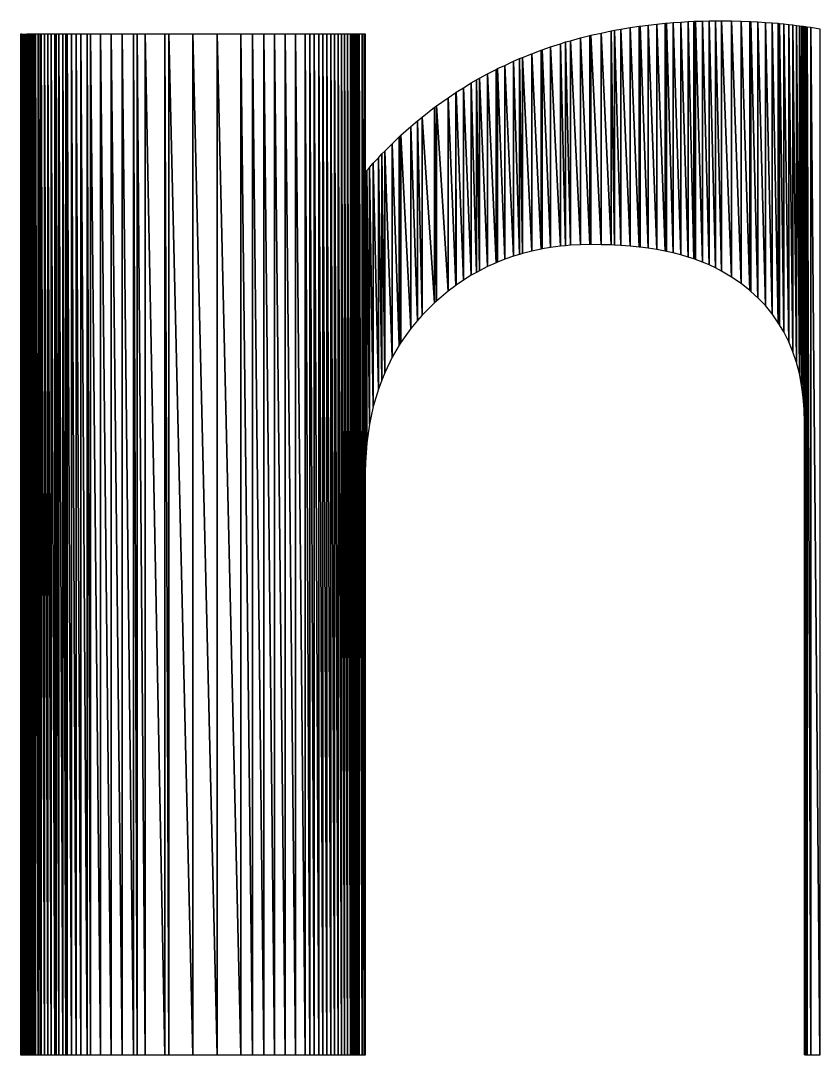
# Model space of a CAD drawing. Extents: x 0 to 4200, y 0 to 2970.
# Drawn here: x 3821.19 to 3839.18, y 308.86 to 332.27 of the extents above; entities that cross this region are included whole.
import ezdxf

# ---------------------------------------------------------------- set-up
doc = ezdxf.new("R2010")
doc.units = 0
doc.layers.get('0').update_dxf_attribs({"linetype": 'CONTINUOUS'})

msp = doc.modelspace()

# ---------------------------------------------------------------- linework, layer by layer
at = {"color": 7, "linetype": 'CONTINUOUS'}
for points in [[(3835.812127, 327.045726), (3835.777585, 332.211391), (3835.812127, 332.215261), (3835.812127, 327.045726)], [(3835.959526, 327.013558), (3835.812127, 332.215261), (3835.959526, 332.224895), (3835.959526, 327.013558)], [(3835.812127, 327.045726), (3835.812127, 332.215261), (3835.959526, 327.013558), (3835.812127, 327.045726)], [(3836.135205, 326.96915), (3835.959526, 332.224895), (3836.135205, 332.236377), (3836.135205, 326.96915)], [(3835.959526, 327.013558), (3835.959526, 332.224895), (3836.135205, 326.96915), (3835.959526, 327.013558)], [(3836.304607, 326.920035), (3836.135205, 332.236377), (3836.304607, 332.247449), (3836.304607, 326.920035)], [(3836.135205, 326.96915), (3836.135205, 332.236377), (3836.304607, 326.920035), (3836.135205, 326.96915)], [(3836.426106, 326.87994), (3836.304607, 332.247449), (3836.426106, 332.25539), (3836.426106, 326.87994)], [(3836.304607, 326.920035), (3836.304607, 332.247449), (3836.426106, 326.87994), (3836.304607, 326.920035)], [(3836.467721, 326.866207), (3836.426106, 332.25539), (3836.467721, 332.256272), (3836.467721, 326.866207)], [(3836.426106, 326.87994), (3836.426106, 332.25539), (3836.467721, 326.866207), (3836.426106, 326.87994)], [(3836.624533, 326.807659), (3836.467721, 332.256272), (3836.624533, 332.259596), (3836.624533, 326.807659)], [(3836.467721, 326.866207), (3836.467721, 332.256272), (3836.624533, 326.807659), (3836.467721, 326.866207)], [(3836.775028, 326.744385), (3836.624533, 332.259596), (3836.775028, 332.262786), (3836.775028, 326.744385)], [(3836.624533, 326.807659), (3836.624533, 332.259596), (3836.775028, 326.744385), (3836.624533, 326.807659)], [(3836.919195, 326.676379), (3836.775028, 332.262786), (3836.919195, 332.265842), (3836.919195, 326.676379)], [(3836.775028, 326.744385), (3836.775028, 332.262786), (3836.919195, 326.676379), (3836.775028, 326.744385)], [(3837.05702, 326.603634), (3836.919195, 332.265842), (3837.05702, 332.268764), (3837.05702, 326.603634)], [(3836.919195, 326.676379), (3836.919195, 332.265842), (3837.05702, 326.603634), (3836.919195, 326.676379)], [(3837.05702, 326.603634), (3837.05702, 332.268764), (3837.284516, 326.468287), (3837.05702, 326.603634)], [(3837.284516, 326.468287), (3837.05702, 332.268764), (3837.284516, 332.26357), (3837.284516, 326.468287)], [(3837.284516, 326.468287), (3837.284516, 332.26357), (3837.497329, 326.322361), (3837.284516, 326.468287)], [(3837.497329, 326.322361), (3837.284516, 332.26357), (3837.497329, 332.258711), (3837.497329, 326.322361)], [(3837.497329, 326.322361), (3837.497329, 332.258711), (3837.69546, 326.165866), (3837.497329, 326.322361)], [(3837.69546, 326.165866), (3837.497329, 332.258711), (3837.69546, 332.254188), (3837.69546, 326.165866)], [(3837.69546, 326.165866), (3837.69546, 332.254188), (3837.720928, 326.142674), (3837.69546, 326.165866)], [(3837.720928, 326.142674), (3837.69546, 332.254188), (3837.720928, 332.253607), (3837.720928, 326.142674)], [(3837.720928, 326.142674), (3837.720928, 332.253607), (3837.878909, 325.998811), (3837.720928, 326.142674)], [(3837.878909, 325.998811), (3837.720928, 332.253607), (3837.878909, 332.242505), (3837.878909, 325.998811)], [(3837.878909, 325.998811), (3837.878909, 332.242505), (3838.047678, 325.821205), (3837.878909, 325.998811)], [(3838.047678, 325.821205), (3837.878909, 332.242505), (3838.047678, 332.230646), (3838.047678, 325.821205)], [(3838.047678, 325.821205), (3838.047678, 332.230646), (3838.201768, 325.633057), (3838.047678, 325.821205)], [(3838.201768, 325.633057), (3838.047678, 332.230646), (3838.201768, 332.219818), (3838.201768, 325.633057)], [(3838.201768, 325.633057), (3838.201768, 332.219818), (3838.341178, 325.434378), (3838.201768, 325.633057)], [(3838.341178, 325.434378), (3838.201768, 332.219818), (3838.341178, 332.210021), (3838.341178, 325.434378)], [(3834.329761, 327.200108), (3834.098197, 331.939915), (3834.329761, 331.989437), (3834.329761, 327.200108)], [(3834.555168, 327.193133), (3834.329761, 331.989437), (3834.555168, 332.037642), (3834.555168, 327.193133)], [(3834.329761, 327.200108), (3834.329761, 331.989437), (3834.555168, 327.193133), (3834.329761, 327.200108)], [(3834.634946, 327.1889), (3834.555168, 332.037642), (3834.634946, 332.054703), (3834.634946, 327.1889)], [(3834.555168, 327.193133), (3834.555168, 332.037642), (3834.634946, 327.1889), (3834.555168, 327.193133)], [(3834.774406, 327.181501), (3834.634946, 332.054703), (3834.774406, 332.07722), (3834.774406, 327.181501)], [(3834.634946, 327.1889), (3834.634946, 332.054703), (3834.774406, 327.181501), (3834.634946, 327.1889)], [(3834.98746, 327.165206), (3834.774406, 332.07722), (3834.98746, 332.111619), (3834.98746, 327.165206)], [(3834.774406, 327.181501), (3834.774406, 332.07722), (3834.98746, 327.165206), (3834.774406, 327.181501)], [(3835.194319, 327.144241), (3834.98746, 332.111619), (3835.194319, 332.145017), (3835.194319, 327.144241)], [(3834.98746, 327.165206), (3834.98746, 332.111619), (3835.194319, 327.144241), (3834.98746, 327.165206)], [(3835.215077, 327.141588), (3835.194319, 332.145017), (3835.215077, 332.148369), (3835.215077, 327.141588)], [(3835.194319, 327.144241), (3835.194319, 332.145017), (3835.215077, 327.141588), (3835.194319, 327.144241)], [(3835.394968, 327.1186), (3835.215077, 332.148369), (3835.394968, 332.168523), (3835.394968, 327.1186)], [(3835.215077, 327.141588), (3835.215077, 332.148369), (3835.394968, 327.1186), (3835.215077, 327.141588)], [(3835.589394, 327.088276), (3835.394968, 332.168523), (3835.589394, 332.190306), (3835.589394, 327.088276)], [(3835.394968, 327.1186), (3835.394968, 332.168523), (3835.589394, 327.088276), (3835.394968, 327.1186)], [(3835.777585, 327.053265), (3835.589394, 332.190306), (3835.777585, 332.211391), (3835.777585, 327.053265)], [(3835.589394, 327.088276), (3835.589394, 332.190306), (3835.777585, 327.053265), (3835.589394, 327.088276)], [(3835.777585, 327.053265), (3835.777585, 332.211391), (3835.812127, 327.045726), (3835.777585, 327.053265)], [(3838.341178, 325.434378), (3838.341178, 332.210021), (3838.367957, 325.389465), (3838.341178, 325.434378)], [(3838.367957, 325.389465), (3838.341178, 332.210021), (3838.367957, 332.20814), (3838.367957, 325.389465)], [(3838.367957, 325.389465), (3838.367957, 332.20814), (3838.465911, 325.225176), (3838.367957, 325.389465)], [(3838.465911, 325.225176), (3838.367957, 332.20814), (3838.465911, 332.196362), (3838.465911, 325.225176)], [(3838.465911, 325.225176), (3838.465911, 332.196362), (3838.575966, 325.005461), (3838.465911, 325.225176)], [(3838.575966, 325.005461), (3838.465911, 332.196362), (3838.575966, 332.183128), (3838.575966, 325.005461)], [(3838.575966, 325.005461), (3838.575966, 332.183128), (3838.671345, 324.775242), (3838.575966, 325.005461)], [(3838.671345, 324.775242), (3838.575966, 332.183128), (3838.671345, 332.17166), (3838.671345, 324.775242)], [(3838.671345, 324.775242), (3838.671345, 332.17166), (3838.752047, 324.534528), (3838.671345, 324.775242)], [(3838.752047, 324.534528), (3838.671345, 332.17166), (3838.752047, 332.161956), (3838.752047, 324.534528)], [(3838.752047, 324.534528), (3838.752047, 332.161956), (3838.818075, 324.28333), (3838.752047, 324.534528)], [(3838.818075, 324.28333), (3838.752047, 332.161956), (3838.818075, 332.154017), (3838.818075, 324.28333)], [(3838.818075, 324.28333), (3838.818075, 332.154017), (3838.869429, 324.021655), (3838.818075, 324.28333)], [(3838.869429, 324.021655), (3838.818075, 332.154017), (3838.869429, 332.147842), (3838.869429, 324.021655)], [(3838.869429, 324.021655), (3838.869429, 332.147842), (3838.906109, 323.749514), (3838.869429, 324.021655)], [(3838.906109, 323.749514), (3838.869429, 332.147842), (3838.906109, 332.143432), (3838.906109, 323.749514)], [(3838.906109, 323.749514), (3838.906109, 332.143432), (3838.928117, 323.466917), (3838.906109, 323.749514)], [(3838.928117, 323.466917), (3838.906109, 332.143432), (3838.928117, 332.140785), (3838.928117, 323.466917)], [(3838.928117, 323.466917), (3838.928117, 332.140785), (3838.935452, 323.173871), (3838.928117, 323.466917)], [(3838.935452, 323.173871), (3838.928117, 332.140785), (3838.935452, 323.173871)], [(3838.935452, 308.867463), (3838.935452, 332.139903), (3838.958596, 308.857086), (3838.935452, 308.867463)], [(3838.958596, 308.857086), (3838.935452, 332.139903), (3838.958596, 332.13712), (3838.958596, 308.857086)], [(3838.958596, 308.857086), (3838.958596, 332.13712), (3838.998109, 308.857086), (3838.958596, 308.857086)], [(3838.998109, 308.857086), (3838.958596, 332.13712), (3838.998109, 332.132369), (3838.998109, 308.857086)], [(3838.998109, 308.857086), (3838.998109, 332.132369), (3839.075484, 308.857086), (3838.998109, 308.857086)], [(3839.075484, 308.857086), (3838.998109, 332.132369), (3839.075484, 332.118987), (3839.075484, 308.857086)], [(3839.075484, 308.857086), (3839.075484, 332.118987), (3839.282114, 308.857086), (3839.075484, 308.857086)], [(3839.282114, 308.857086), (3839.075484, 332.118987), (3839.282114, 332.08325), (3839.282114, 308.857086)], [(3821.193699, 308.868546), (3821.193699, 331.969115), (3821.193699, 308.863416)], [(3821.193699, 308.863416), (3821.193699, 331.969115), (3821.193699, 308.863416)], [(3821.193699, 308.863416), (3821.193699, 331.969115), (3821.193699, 308.857086)], [(3821.193699, 308.857086), (3821.193699, 331.969115), (3821.193699, 308.857086)], [(3821.193699, 308.85709), (3821.193699, 331.969115), (3821.195115, 308.85709)], [(3821.195115, 308.85709), (3821.193699, 331.969115), (3821.195115, 308.85709)], [(3821.193699, 308.877084), (3821.193699, 331.969114), (3821.193699, 308.876727)], [(3821.193699, 308.876727), (3821.193699, 331.969114), (3821.193699, 308.876727)], [(3821.193699, 308.876727), (3821.193699, 331.969114), (3821.193699, 308.875201)], [(3821.193699, 308.875201), (3821.193699, 331.969114), (3821.193699, 308.875201)], [(3821.193699, 308.875201), (3821.193699, 331.969114), (3821.193699, 308.872474)], [(3821.193699, 308.872474), (3821.193699, 331.969114), (3821.193699, 308.872474)], [(3821.193699, 308.872474), (3821.193699, 331.969114), (3821.193699, 308.868546)], [(3821.193699, 308.868546), (3821.193699, 331.969114), (3821.193699, 308.868546)], [(3821.195115, 308.85709), (3821.195115, 331.971496), (3821.216078, 308.857086), (3821.195115, 308.85709)], [(3821.216078, 308.857086), (3821.195115, 331.971496), (3821.216078, 331.971496), (3821.216078, 308.857086)], [(3821.216078, 308.857086), (3821.216078, 331.971496), (3821.220416, 308.857086)], [(3821.220416, 308.857086), (3821.216078, 331.971496), (3821.220416, 308.857086)], [(3821.220416, 308.857086), (3821.220416, 331.971496), (3821.221911, 308.857086)], [(3821.221911, 308.857086), (3821.220416, 331.971496), (3821.221911, 308.857086)], [(3821.221911, 308.857086), (3821.221911, 331.971496), (3821.225128, 308.857086)], [(3821.225128, 308.857086), (3821.221911, 331.971496), (3821.225128, 308.857086)], [(3821.225128, 308.857086), (3821.225128, 331.971496), (3821.230212, 308.857086)], [(3821.230212, 308.857086), (3821.225128, 331.971496), (3821.230212, 308.857086)], [(3821.230212, 308.857086), (3821.230212, 331.971496), (3821.235664, 308.857086)], [(3821.235664, 308.857086), (3821.230212, 331.971496), (3821.235664, 308.857086)], [(3821.235664, 308.857086), (3821.235664, 331.971496), (3821.241484, 308.857086)], [(3821.241484, 308.857086), (3821.235664, 331.971496), (3821.241484, 308.857086)], [(3821.241484, 308.857086), (3821.241484, 331.971496), (3821.247669, 308.857086)], [(3821.247669, 308.857086), (3821.241484, 331.971496), (3821.247669, 308.857086)], [(3821.247669, 308.857086), (3821.247669, 331.971496), (3821.254216, 308.857086)], [(3821.254216, 308.857086), (3821.247669, 331.971496), (3821.254216, 308.857086)], [(3821.254216, 308.857086), (3821.254216, 331.971496), (3821.261123, 308.857086)], [(3821.261123, 308.857086), (3821.254216, 331.971496), (3821.261123, 308.857086)], [(3821.261123, 308.857086), (3821.261123, 331.971496), (3821.268387, 308.857086)], [(3821.268387, 308.857086), (3821.261123, 331.971496), (3821.268387, 308.857086)], [(3821.268387, 308.857086), (3821.268387, 331.971496), (3821.276007, 308.857086)], [(3821.276007, 308.857086), (3821.268387, 331.971496), (3821.276007, 308.857086)], [(3821.276007, 308.857086), (3821.276007, 331.971496), (3821.281228, 308.857086)], [(3821.281228, 308.857086), (3821.276007, 331.971496), (3821.281228, 308.857086)], [(3821.281228, 308.857086), (3821.281228, 331.971496), (3821.283979, 308.857086)], [(3821.283979, 308.857086), (3821.281228, 331.971496), (3821.283979, 308.857086)], [(3821.283979, 308.857086), (3821.283979, 331.971496), (3821.292302, 308.857086)], [(3821.292302, 308.857086), (3821.283979, 331.971496), (3821.292302, 308.857086)], [(3821.292302, 308.857086), (3821.292302, 331.971496), (3821.300973, 308.857086)], [(3821.300973, 308.857086), (3821.292302, 331.971496), (3821.300973, 308.857086)], [(3821.300973, 308.857086), (3821.300973, 331.971496), (3821.30999, 308.857086)], [(3821.30999, 308.857086), (3821.300973, 331.971496), (3821.30999, 308.857086)], [(3821.30999, 308.857086), (3821.30999, 331.971496), (3821.319351, 308.857086)], [(3821.319351, 308.857086), (3821.30999, 331.971496), (3821.319351, 308.857086)], [(3821.319351, 308.857086), (3821.319351, 331.971496), (3821.329052, 308.857086)], [(3821.329052, 308.857086), (3821.319351, 331.971496), (3821.329052, 308.857086)], [(3821.329052, 308.857086), (3821.329052, 331.971496), (3821.349469, 308.857086), (3821.329052, 308.857086)], [(3821.349469, 308.857086), (3821.329052, 331.971496), (3821.349469, 331.971496), (3821.349469, 308.857086)], [(3821.349469, 308.857086), (3821.349469, 331.971496), (3821.371151, 308.857086), (3821.349469, 308.857086)], [(3821.371151, 308.857086), (3821.349469, 331.971496), (3821.371151, 331.971496), (3821.371151, 308.857086)], [(3821.371151, 308.857086), (3821.371151, 331.971496), (3821.371222, 308.857086)], [(3821.371222, 308.857086), (3821.371151, 331.971496), (3821.371222, 308.857086)], [(3821.371222, 308.857086), (3821.371222, 331.971496), (3821.394293, 308.857086), (3821.371222, 308.857086)], [(3821.394293, 308.857086), (3821.371222, 331.971496), (3821.394293, 331.971496), (3821.394293, 308.857086)], [(3821.394293, 308.857086), (3821.394293, 331.971496), (3821.418662, 308.857086), (3821.394293, 308.857086)], [(3821.418662, 308.857086), (3821.394293, 331.971496), (3821.418662, 331.971496), (3821.418662, 308.857086)], [(3821.418662, 308.857086), (3821.418662, 331.971496), (3821.444311, 308.857086), (3821.418662, 308.857086)], [(3821.444311, 308.857086), (3821.418662, 331.971496), (3821.444311, 331.971496), (3821.444311, 308.857086)], [(3821.444311, 308.857086), (3821.444311, 331.971496), (3821.471221, 308.857086), (3821.444311, 308.857086)], [(3821.471221, 308.857086), (3821.444311, 331.971496), (3821.471221, 331.971496), (3821.471221, 308.857086)], [(3821.471221, 308.857086), (3821.471221, 331.971496), (3821.489767, 308.857086), (3821.471221, 308.857086)], [(3821.489767, 308.857086), (3821.471221, 331.971496), (3821.489767, 331.971496), (3821.489767, 308.857086)], [(3821.489767, 308.857086), (3821.489767, 331.971496), (3821.499373, 308.857086)], [(3821.499373, 308.857086), (3821.489767, 331.971496), (3821.499373, 308.857086)], [(3821.499373, 308.857086), (3821.499373, 331.971496), (3821.528748, 308.857086), (3821.499373, 308.857086)], [(3821.528748, 308.857086), (3821.499373, 331.971496), (3821.528748, 331.971496), (3821.528748, 308.857086)], [(3821.528748, 308.857086), (3821.528748, 331.971496), (3821.591093, 308.857086), (3821.528748, 308.857086)], [(3821.591093, 308.857086), (3821.528748, 331.971496), (3821.591093, 331.971496), (3821.591093, 308.857086)], [(3821.591093, 308.857086), (3821.591093, 331.971496), (3821.635165, 308.857086), (3821.591093, 308.857086)], [(3821.635165, 308.857086), (3821.591093, 331.971496), (3821.635165, 331.971496), (3821.635165, 308.857086)], [(3821.635165, 308.857086), (3821.635165, 331.971496), (3821.658105, 308.857086), (3821.635165, 308.857086)], [(3821.658105, 308.857086), (3821.635165, 331.971496), (3821.658105, 331.971496), (3821.658105, 308.857086)], [(3821.658105, 308.857086), (3821.658105, 331.971496), (3821.729634, 308.857086), (3821.658105, 308.857086)], [(3821.729634, 308.857086), (3821.658105, 331.971496), (3821.729634, 331.971496), (3821.729634, 308.857086)], [(3821.729634, 308.857086), (3821.729634, 331.971496), (3821.80543, 308.857086), (3821.729634, 308.857086)], [(3821.80543, 308.857086), (3821.729634, 331.971496), (3821.80543, 331.971496), (3821.80543, 308.857086)], [(3821.80543, 308.857086), (3821.80543, 331.971496), (3821.80553, 308.857086)], [(3821.80553, 308.857086), (3821.80543, 331.971496), (3821.80553, 308.857086)], [(3821.80553, 308.857086), (3821.80553, 331.971496), (3821.885641, 308.857086), (3821.80553, 308.857086)], [(3821.885641, 308.857086), (3821.80553, 331.971496), (3821.885641, 331.971496), (3821.885641, 308.857086)], [(3821.885641, 308.857086), (3821.885641, 331.971496), (3821.969817, 308.857086), (3821.885641, 308.857086)], [(3821.969817, 308.857086), (3821.885641, 331.971496), (3821.969817, 331.971496), (3821.969817, 308.857086)], [(3821.969817, 308.857086), (3821.969817, 331.971496), (3821.99865, 308.857086), (3821.969817, 308.857086)], [(3821.99865, 308.857086), (3821.969817, 331.971496), (3821.99865, 331.971496), (3821.99865, 308.857086)], [(3821.99865, 308.857086), (3821.99865, 331.971496), (3822.057907, 308.857086), (3821.99865, 308.857086)], [(3822.057907, 308.857086), (3821.99865, 331.971496), (3822.057907, 331.971496), (3822.057907, 308.857086)], [(3822.057907, 308.857086), (3822.057907, 331.971496), (3822.149762, 308.857086), (3822.057907, 308.857086)], [(3822.149762, 308.857086), (3822.057907, 331.971496), (3822.149762, 331.971496), (3822.149762, 308.857086)], [(3822.149762, 308.857086), (3822.149762, 331.971496), (3822.212912, 308.857086), (3822.149762, 308.857086)], [(3822.212912, 308.857086), (3822.149762, 331.971496), (3822.212912, 331.971496), (3822.212912, 308.857086)], [(3822.212912, 308.857086), (3822.212912, 331.971496), (3822.245229, 308.857086), (3822.212912, 308.857086)], [(3822.245229, 308.857086), (3822.212912, 331.971496), (3822.245229, 331.971496), (3822.245229, 308.857086)], [(3822.245229, 308.857086), (3822.245229, 331.971496), (3822.34416, 308.857086), (3822.245229, 308.857086)], [(3822.34416, 308.857086), (3822.245229, 331.971496), (3822.34416, 331.971496), (3822.34416, 308.857086)], [(3822.34416, 308.857086), (3822.34416, 331.971496), (3822.446303, 308.857086), (3822.34416, 308.857086)], [(3822.446303, 308.857086), (3822.34416, 331.971496), (3822.446303, 331.971496), (3822.446303, 308.857086)], [(3822.446303, 308.857086), (3822.446303, 331.971496), (3822.446403, 308.857086)], [(3822.446403, 308.857086), (3822.446303, 331.971496), (3822.446403, 308.857086)], [(3822.446403, 308.857086), (3822.446403, 331.971496), (3822.551808, 308.857086), (3822.446403, 308.857086)], [(3822.551808, 308.857086), (3822.446403, 331.971496), (3822.551808, 331.971496), (3822.551808, 308.857086)], [(3822.551808, 308.857086), (3822.551808, 331.971496), (3822.696911, 308.857086), (3822.551808, 308.857086)], [(3822.696911, 308.857086), (3822.551808, 331.971496), (3822.696911, 331.971496), (3822.696911, 308.857086)], [(3822.696911, 308.857086), (3822.696911, 331.971496), (3822.7715, 308.857086), (3822.696911, 308.857086)], [(3822.7715, 308.857086), (3822.696911, 331.971496), (3822.7715, 331.971496), (3822.7715, 308.857086)], [(3822.7715, 308.857086), (3822.7715, 331.971496), (3823.002033, 308.857086), (3822.7715, 308.857086)], [(3823.002033, 308.857086), (3822.7715, 331.971496), (3823.002033, 331.971496), (3823.002033, 308.857086)], [(3823.002033, 308.857086), (3823.002033, 331.971496), (3823.242123, 308.857086), (3823.002033, 308.857086)], [(3823.242123, 308.857086), (3823.002033, 331.971496), (3823.242123, 331.971496), (3823.242123, 308.857086)], [(3823.242123, 308.857086), (3823.242123, 331.971496), (3823.242201, 308.857086)], [(3823.242201, 308.857086), (3823.242123, 331.971496), (3823.242201, 308.857086)], [(3823.242201, 308.857086), (3823.242201, 331.971496), (3823.490801, 308.857086), (3823.242201, 308.857086)], [(3823.490801, 308.857086), (3823.242201, 331.971496), (3823.490801, 331.971496), (3823.490801, 308.857086)], [(3823.490801, 308.857086), (3823.490801, 331.971496), (3823.746627, 308.857086), (3823.490801, 308.857086)], [(3823.746627, 308.857086), (3823.490801, 331.971496), (3823.746627, 331.971496), (3823.746627, 308.857086)], [(3823.746627, 308.857086), (3823.746627, 331.971496), (3823.833245, 308.857086), (3823.746627, 308.857086)], [(3823.833245, 308.857086), (3823.746627, 331.971496), (3823.833245, 331.971496), (3823.833245, 308.857086)], [(3823.833245, 308.857086), (3823.833245, 331.971496), (3824.008476, 308.857086), (3823.833245, 308.857086)], [(3824.008476, 308.857086), (3823.833245, 331.971496), (3824.008476, 331.971496), (3824.008476, 308.857086)], [(3824.008476, 308.857086), (3824.008476, 331.971496), (3824.454973, 308.857086), (3824.008476, 308.857086)], [(3824.454973, 308.857086), (3824.008476, 331.971496), (3824.454973, 331.971496), (3824.454973, 308.857086)], [(3824.454973, 308.857086), (3824.454973, 331.971496), (3824.545423, 308.857086), (3824.454973, 308.857086)], [(3824.545423, 308.857086), (3824.454973, 331.971496), (3824.545423, 331.971496), (3824.545423, 308.857086)], [(3824.545423, 308.857086), (3824.545423, 331.971496), (3825.092005, 308.857086), (3824.545423, 308.857086)], [(3825.092005, 308.857086), (3824.545423, 331.971496), (3825.092005, 331.971496), (3825.092005, 308.857086)], [(3825.092005, 308.857086), (3825.092005, 331.971496), (3825.638587, 308.857086), (3825.092005, 308.857086)], [(3825.638587, 308.857086), (3825.092005, 331.971496), (3825.638587, 331.971496), (3825.638587, 308.857086)], [(3825.638587, 308.857086), (3825.638587, 331.971496), (3825.638598, 308.857086)], [(3825.638598, 308.857086), (3825.638587, 331.971496), (3825.638598, 308.857086)], [(3825.638598, 308.857086), (3825.638598, 331.971496), (3826.175534, 308.857086), (3825.638598, 308.857086)], [(3826.175534, 308.857086), (3825.638598, 331.971496), (3826.175534, 331.971496), (3826.175534, 308.857086)], [(3826.175534, 308.857086), (3826.175534, 331.971496), (3826.175555, 308.857086)], [(3826.175555, 308.857086), (3826.175534, 331.971496), (3826.175555, 308.857086)], [(3826.175555, 308.857086), (3826.175555, 331.971496), (3826.437383, 308.857086), (3826.175555, 308.857086)], [(3826.437383, 308.857086), (3826.175555, 331.971496), (3826.437383, 331.971496), (3826.437383, 308.857086)], [(3826.437383, 308.857086), (3826.437383, 331.971496), (3826.693209, 308.857086), (3826.437383, 308.857086)], [(3826.693209, 308.857086), (3826.437383, 331.971496), (3826.693209, 331.971496), (3826.693209, 308.857086)], [(3826.693209, 308.857086), (3826.693209, 331.971496), (3826.693239, 308.857086)], [(3826.693239, 308.857086), (3826.693209, 331.971496), (3826.693239, 308.857086)], [(3826.693239, 308.857086), (3826.693239, 331.971496), (3826.941809, 308.857086), (3826.693239, 308.857086)], [(3826.941809, 308.857086), (3826.693239, 331.971496), (3826.941809, 331.971496), (3826.941809, 308.857086)], [(3826.941809, 308.857086), (3826.941809, 331.971496), (3826.941843, 308.857086)], [(3826.941843, 308.857086), (3826.941809, 331.971496), (3826.941843, 308.857086)], [(3826.941843, 308.857086), (3826.941843, 331.971496), (3827.181977, 308.857086), (3826.941843, 308.857086)], [(3827.181977, 308.857086), (3826.941843, 331.971496), (3827.181977, 331.971496), (3827.181977, 308.857086)], [(3827.181977, 308.857086), (3827.181977, 331.971496), (3827.182015, 308.857086)], [(3827.182015, 308.857086), (3827.181977, 331.971496), (3827.182015, 308.857086)], [(3827.182015, 308.857086), (3827.182015, 331.971496), (3827.412509, 308.857086), (3827.182015, 308.857086)], [(3827.412509, 308.857086), (3827.182015, 331.971496), (3827.412509, 331.971496), (3827.412509, 308.857086)], [(3827.412509, 308.857086), (3827.412509, 331.971496), (3827.41255, 308.857086)], [(3827.41255, 308.857086), (3827.412509, 331.971496), (3827.41255, 308.857086)], [(3827.41255, 308.857086), (3827.41255, 331.971496), (3827.632202, 308.857086), (3827.41255, 308.857086)], [(3827.632202, 308.857086), (3827.41255, 331.971496), (3827.632202, 331.971496), (3827.632202, 308.857086)], [(3827.632202, 308.857086), (3827.632202, 331.971496), (3827.632245, 308.857086)], [(3827.632245, 308.857086), (3827.632202, 331.971496), (3827.632245, 308.857086)], [(3827.632245, 308.857086), (3827.632245, 331.971496), (3827.737607, 308.857086), (3827.632245, 308.857086)], [(3827.737607, 308.857086), (3827.632245, 331.971496), (3827.737607, 331.971496), (3827.737607, 308.857086)], [(3827.737607, 308.857086), (3827.737607, 331.971496), (3827.83985, 308.857086), (3827.737607, 308.857086)], [(3827.83985, 308.857086), (3827.737607, 331.971496), (3827.83985, 331.971496), (3827.83985, 308.857086)], [(3827.83985, 308.857086), (3827.83985, 331.971496), (3827.839894, 308.857086)], [(3827.839894, 308.857086), (3827.83985, 331.971496), (3827.839894, 308.857086)], [(3827.839894, 308.857086), (3827.839894, 331.971496), (3827.93878, 308.857086), (3827.839894, 308.857086)], [(3827.93878, 308.857086), (3827.839894, 331.971496), (3827.93878, 331.971496), (3827.93878, 308.857086)], [(3827.93878, 308.857086), (3827.93878, 331.971496), (3828.034248, 308.857086), (3827.93878, 308.857086)], [(3828.034248, 308.857086), (3827.93878, 331.971496), (3828.034248, 331.971496), (3828.034248, 308.857086)], [(3828.034248, 308.857086), (3828.034248, 331.971496), (3828.034293, 308.857086)], [(3828.034293, 308.857086), (3828.034248, 331.971496), (3828.034293, 308.857086)], [(3828.034293, 308.857086), (3828.034293, 331.971496), (3828.126103, 308.857086), (3828.034293, 308.857086)], [(3828.126103, 308.857086), (3828.034293, 331.971496), (3828.126103, 331.971496), (3828.126103, 308.857086)], [(3828.126103, 308.857086), (3828.126103, 331.971496), (3828.214193, 308.857086), (3828.126103, 308.857086)], [(3828.214193, 308.857086), (3828.126103, 331.971496), (3828.214193, 331.971496), (3828.214193, 308.857086)], [(3828.214193, 308.857086), (3828.214193, 331.971496), (3828.214238, 308.857086)], [(3828.214238, 308.857086), (3828.214193, 331.971496), (3828.214238, 308.857086)], [(3828.214238, 308.857086), (3828.214238, 331.971496), (3828.298369, 308.857086), (3828.214238, 308.857086)], [(3828.298369, 308.857086), (3828.214238, 331.971496), (3828.298369, 331.971496), (3828.298369, 308.857086)], [(3828.298369, 308.857086), (3828.298369, 331.971496), (3828.37848, 308.857086), (3828.298369, 308.857086)], [(3828.37848, 308.857086), (3828.298369, 331.971496), (3828.37848, 331.971496), (3828.37848, 308.857086)], [(3828.37848, 308.857086), (3828.37848, 331.971496), (3828.378524, 308.857086)], [(3828.378524, 308.857086), (3828.37848, 331.971496), (3828.378524, 308.857086)], [(3828.378524, 308.857086), (3828.378524, 331.971496), (3828.454375, 308.857086), (3828.378524, 308.857086)], [(3828.454375, 308.857086), (3828.378524, 331.971496), (3828.454375, 331.971496), (3828.454375, 308.857086)], [(3828.454375, 308.857086), (3828.454375, 331.971496), (3828.525904, 308.857086), (3828.454375, 308.857086)], [(3828.525904, 308.857086), (3828.454375, 331.971496), (3828.525904, 331.971496), (3828.525904, 308.857086)], [(3828.525904, 308.857086), (3828.525904, 331.971496), (3828.525946, 308.857086)], [(3828.525946, 308.857086), (3828.525904, 331.971496), (3828.525946, 308.857086)], [(3828.525946, 308.857086), (3828.525946, 331.971496), (3828.592917, 308.857086), (3828.525946, 308.857086)], [(3828.592917, 308.857086), (3828.525946, 331.971496), (3828.592917, 331.971496), (3828.592917, 308.857086)], [(3828.592917, 308.857086), (3828.592917, 331.971496), (3828.655262, 308.857086), (3828.592917, 308.857086)], [(3828.655262, 308.857086), (3828.592917, 331.971496), (3828.655262, 331.971496), (3828.655262, 308.857086)], [(3828.655262, 308.857086), (3828.655262, 331.971496), (3828.6553, 308.857086)], [(3828.6553, 308.857086), (3828.655262, 331.971496), (3828.6553, 308.857086)], [(3828.6553, 308.857086), (3828.6553, 331.971496), (3828.684637, 308.857086), (3828.6553, 308.857086)], [(3828.684637, 308.857086), (3828.6553, 331.971496), (3828.684637, 331.971496), (3828.684637, 308.857086)], [(3828.684637, 308.857086), (3828.684637, 331.971496), (3828.712789, 308.857086), (3828.684637, 308.857086)], [(3828.712789, 308.857086), (3828.684637, 331.971496), (3828.712789, 331.971496), (3828.712789, 308.857086)], [(3828.712789, 308.857086), (3828.712789, 331.971496), (3828.739699, 308.857086), (3828.712789, 308.857086)], [(3828.739699, 308.857086), (3828.712789, 331.971496), (3828.739699, 331.971496), (3828.739699, 308.857086)], [(3828.739699, 308.857086), (3828.739699, 331.971496), (3828.765348, 308.857086), (3828.739699, 308.857086)], [(3828.765348, 308.857086), (3828.739699, 331.971496), (3828.765348, 331.971496), (3828.765348, 308.857086)], [(3828.765348, 308.857086), (3828.765348, 331.971496), (3828.765382, 308.857086)], [(3828.765382, 308.857086), (3828.765348, 331.971496), (3828.765382, 308.857086)], [(3828.765382, 308.857086), (3828.765382, 331.971496), (3828.789717, 308.857086), (3828.765382, 308.857086)], [(3828.789717, 308.857086), (3828.765382, 331.971496), (3828.789717, 331.971496), (3828.789717, 308.857086)], [(3828.789717, 308.857086), (3828.789717, 331.971496), (3828.812787, 308.857086), (3828.789717, 308.857086)], [(3828.812787, 308.857086), (3828.789717, 331.971496), (3828.812787, 331.971496), (3828.812787, 308.857086)], [(3828.812787, 308.857086), (3828.812787, 331.971496), (3828.83454, 308.857086), (3828.812787, 308.857086)], [(3828.83454, 308.857086), (3828.812787, 331.971496), (3828.83454, 331.971496), (3828.83454, 308.857086)], [(3828.83454, 308.857086), (3828.83454, 331.971496), (3828.854986, 308.857086), (3828.83454, 308.857086)], [(3828.854986, 308.857086), (3828.83454, 331.971496), (3828.854986, 331.971496), (3828.854986, 308.857086)], [(3828.854986, 308.857086), (3828.854986, 331.971496), (3828.922909, 308.857086), (3828.854986, 308.857086)], [(3828.922909, 308.857086), (3828.854986, 331.971496), (3828.922909, 331.971496), (3828.922909, 308.857086)], [(3828.922909, 308.857086), (3828.922909, 331.971496), (3828.967945, 308.857086), (3828.922909, 308.857086)], [(3828.967945, 308.857086), (3828.922909, 331.971496), (3828.967945, 331.971496), (3828.967945, 308.857086)], [(3828.967945, 308.857086), (3828.967945, 331.971496), (3828.988891, 308.857086), (3828.967945, 308.857086)], [(3828.988891, 308.857086), (3828.967945, 331.971496), (3828.988891, 331.971496), (3828.988891, 308.857086)], [(3828.988891, 308.857086), (3828.988891, 331.971496), (3828.990308, 308.857086)], [(3828.990308, 308.857086), (3828.988891, 331.971496), (3828.990308, 308.857086)], [(3828.990308, 308.857086), (3828.990308, 331.969229), (3828.990309, 308.857086)], [(3828.990309, 308.857086), (3828.990308, 331.969229), (3828.990309, 308.857086)], [(3828.990309, 308.857086), (3828.990309, 331.969229), (3828.990309, 308.857086)], [(3828.990309, 308.857086), (3828.990309, 331.969229), (3828.990309, 308.857086)], [(3828.990309, 308.857086), (3828.990309, 331.969228), (3828.99031, 308.857086)], [(3828.99031, 308.857086), (3828.990309, 331.969228), (3828.99031, 308.857086)], [(3828.99031, 308.857086), (3828.99031, 331.969227), (3828.99031, 308.857086)], [(3828.99031, 308.857086), (3828.99031, 331.969227), (3828.99031, 308.857086)], [(3828.99031, 308.857086), (3828.99031, 331.969227), (3828.99031, 308.857086)], [(3828.99031, 308.857086), (3828.99031, 331.969227), (3828.99031, 308.857086)], [(3828.99031, 308.857086), (3828.99031, 331.969227), (3828.99031, 308.857086)], [(3828.99031, 308.857086), (3828.99031, 331.969227), (3828.99031, 308.857086)], [(3828.99031, 308.857086), (3828.99031, 331.969226), (3828.990311, 308.857086)], [(3828.990311, 308.857086), (3828.99031, 331.969226), (3828.990311, 308.857086)], [(3828.990311, 308.857086), (3828.990311, 331.969226), (3828.990311, 308.857086)], [(3828.990311, 308.857086), (3828.990311, 331.969226), (3828.990311, 308.857086)], [(3828.990311, 308.857086), (3828.990311, 331.969226), (3828.990311, 308.857086)], [(3828.990311, 308.857086), (3828.990311, 331.969226), (3828.990311, 308.857086)], [(3833.409437, 327.165376), (3833.188539, 331.67627), (3833.409437, 331.748888), (3833.409437, 327.165376)], [(3833.525415, 327.175974), (3833.409437, 331.748888), (3833.525415, 331.787015), (3833.525415, 327.175974)], [(3833.409437, 327.165376), (3833.409437, 331.748888), (3833.525415, 327.175974), (3833.409437, 327.165376)], [(3833.634668, 327.185958), (3833.525415, 331.787015), (3833.634668, 331.816461), (3833.634668, 327.185958)], [(3833.525415, 327.175974), (3833.525415, 331.787015), (3833.634668, 327.185958), (3833.525415, 327.175974)], [(3833.86425, 327.198312), (3833.634668, 331.816461), (3833.86425, 331.878336), (3833.86425, 327.198312)], [(3833.634668, 327.185958), (3833.634668, 331.816461), (3833.86425, 327.198312), (3833.634668, 327.185958)], [(3834.071728, 327.201965), (3833.86425, 331.878336), (3834.071728, 331.934255), (3834.071728, 327.201965)], [(3833.86425, 327.198312), (3833.86425, 331.878336), (3834.071728, 327.201965), (3833.86425, 327.198312)], [(3834.098197, 327.202431), (3834.071728, 331.934255), (3834.098197, 331.939915), (3834.098197, 327.202431)], [(3834.071728, 327.201965), (3834.071728, 331.934255), (3834.098197, 327.202431), (3834.071728, 327.201965)], [(3834.098197, 327.202431), (3834.098197, 331.939915), (3834.329761, 327.200108), (3834.098197, 327.202431)], [(3832.759678, 327.054322), (3832.551683, 331.438853), (3832.759678, 331.520364), (3832.759678, 327.054322)], [(3832.971959, 327.099551), (3832.759678, 331.520364), (3832.971959, 331.603553), (3832.971959, 327.099551)], [(3832.759678, 327.054322), (3832.759678, 331.520364), (3832.971959, 327.099551), (3832.759678, 327.054322)], [(3832.995998, 327.10366), (3832.971959, 331.603553), (3832.995998, 331.612974), (3832.995998, 327.10366)], [(3832.971959, 327.099551), (3832.971959, 331.603553), (3832.995998, 327.10366), (3832.971959, 327.099551)], [(3833.188539, 327.136571), (3832.995998, 331.612974), (3833.188539, 331.67627), (3833.188539, 327.136571)], [(3832.995998, 327.10366), (3832.995998, 331.612974), (3833.188539, 327.136571), (3832.995998, 327.10366)], [(3833.188539, 327.136571), (3833.188539, 331.67627), (3833.409437, 327.165376), (3833.188539, 327.136571)], [(3832.347955, 326.939259), (3832.148478, 331.258246), (3832.347955, 331.349874), (3832.347955, 326.939259)], [(3832.48347, 326.980254), (3832.347955, 331.349874), (3832.48347, 331.412122), (3832.48347, 326.980254)], [(3832.347955, 326.939259), (3832.347955, 331.349874), (3832.48347, 326.980254), (3832.347955, 326.939259)], [(3832.551683, 327.000889), (3832.48347, 331.412122), (3832.551683, 331.438853), (3832.551683, 327.000889)], [(3832.48347, 326.980254), (3832.48347, 331.412122), (3832.551683, 327.000889), (3832.48347, 326.980254)], [(3832.551683, 327.000889), (3832.551683, 331.438853), (3832.759678, 327.054322), (3832.551683, 327.000889)], [(3831.762214, 326.705249), (3831.575394, 330.965215), (3831.762214, 331.064523), (3831.762214, 326.705249)], [(3831.953237, 326.791432), (3831.762214, 331.064523), (3831.953237, 331.166065), (3831.953237, 326.791432)], [(3831.762214, 326.705249), (3831.762214, 331.064523), (3831.953237, 326.791432), (3831.762214, 326.705249)], [(3831.987823, 326.805251), (3831.953237, 331.166065), (3831.987823, 331.18445), (3831.987823, 326.805251)], [(3831.953237, 326.791432), (3831.953237, 331.166065), (3831.987823, 326.805251), (3831.953237, 326.791432)], [(3832.148478, 326.869438), (3831.987823, 331.18445), (3832.148478, 331.258246), (3832.148478, 326.869438)], [(3831.987823, 326.805251), (3831.987823, 331.18445), (3832.148478, 326.869438), (3831.987823, 326.805251)], [(3832.148478, 326.869438), (3832.148478, 331.258246), (3832.347955, 326.939259), (3832.148478, 326.869438)], [(3831.39276, 326.508371), (3831.214295, 330.750419), (3831.39276, 330.859119), (3831.39276, 326.508371)], [(3831.509049, 326.57365), (3831.39276, 330.859119), (3831.509049, 330.929949), (3831.509049, 326.57365)], [(3831.39276, 326.508371), (3831.39276, 330.859119), (3831.509049, 326.57365), (3831.39276, 326.508371)], [(3831.575394, 326.610893), (3831.509049, 330.929949), (3831.575394, 330.965215), (3831.575394, 326.610893)], [(3831.509049, 326.57365), (3831.509049, 330.929949), (3831.575394, 326.610893), (3831.509049, 326.57365)], [(3831.575394, 326.610893), (3831.575394, 330.965215), (3831.762214, 326.705249), (3831.575394, 326.610893)], [(3831.039983, 326.278855), (3830.869808, 330.525809), (3831.039983, 330.643652), (3831.039983, 326.278855)], [(3831.039983, 326.278855), (3831.039983, 330.643652), (3831.047141, 326.283735)], [(3831.047141, 326.283735), (3831.039983, 330.643652), (3831.047141, 326.283735)], [(3831.214295, 326.39769), (3831.047141, 330.648609), (3831.214295, 330.750419), (3831.214295, 326.39769)], [(3831.047141, 326.283735), (3831.047141, 330.648609), (3831.214295, 326.39769), (3831.047141, 326.283735)], [(3831.214295, 326.39769), (3831.214295, 330.750419), (3831.39276, 326.508371), (3831.214295, 326.39769)], [(3830.602091, 325.923093), (3830.56099, 330.308261), (3830.602091, 330.340421), (3830.602091, 325.923093)], [(3830.869808, 326.151873), (3830.602091, 330.340421), (3830.869808, 330.525809), (3830.869808, 326.151873)], [(3830.602091, 325.923093), (3830.602091, 330.340421), (3830.869808, 326.151873), (3830.602091, 325.923093)], [(3830.869808, 326.151873), (3830.869808, 330.525809), (3831.039983, 326.278855), (3830.869808, 326.151873)], [(3830.56099, 325.88797), (3830.27981, 330.088252), (3830.56099, 330.308261), (3830.56099, 325.88797)], [(3830.56099, 325.88797), (3830.56099, 330.308261), (3830.602091, 325.923093), (3830.56099, 325.88797)], [(3830.026287, 325.306441), (3829.800439, 329.676813), (3830.026287, 329.875513), (3830.026287, 325.306441)], [(3830.173891, 325.480928), (3830.026287, 329.875513), (3830.173891, 330.005375), (3830.173891, 325.480928)], [(3830.026287, 325.306441), (3830.026287, 329.875513), (3830.173891, 325.480928), (3830.026287, 325.306441)], [(3830.27981, 325.606139), (3830.173891, 330.005375), (3830.27981, 330.088252), (3830.27981, 325.606139)], [(3830.173891, 325.480928), (3830.173891, 330.005375), (3830.27981, 325.606139), (3830.173891, 325.480928)], [(3830.27981, 325.606139), (3830.27981, 330.088252), (3830.56099, 325.88797), (3830.27981, 325.606139)], [(3829.762532, 324.924804), (3829.602284, 329.485544), (3829.762532, 329.643463), (3829.762532, 324.924804)], [(3829.800439, 324.988937), (3829.762532, 329.643463), (3829.800439, 329.676813), (3829.800439, 324.988937)], [(3829.762532, 324.924804), (3829.762532, 329.643463), (3829.800439, 324.988937), (3829.762532, 324.924804)], [(3829.800439, 324.988937), (3829.800439, 329.676813), (3830.026287, 325.306441), (3829.800439, 324.988937)], [(3829.602284, 324.653687), (3829.431841, 329.31758), (3829.602284, 329.485544), (3829.602284, 324.653687)], [(3829.602284, 324.653687), (3829.602284, 329.485544), (3829.762532, 324.924804), (3829.602284, 324.653687)], [(3829.368008, 324.135009), (3829.289129, 329.167864), (3829.368008, 329.254674), (3829.368008, 324.135009)], [(3829.431841, 324.300754), (3829.368008, 329.254674), (3829.431841, 329.31758), (3829.431841, 324.300754)], [(3829.368008, 324.135009), (3829.368008, 329.254674), (3829.431841, 324.300754), (3829.368008, 324.135009)], [(3829.431841, 324.300754), (3829.431841, 329.31758), (3829.602284, 324.653687), (3829.431841, 324.300754)], [(3829.086966, 323.136456), (3829.027553, 328.879987), (3829.086966, 328.945374), (3829.086966, 323.136456)], [(3829.174164, 323.542077), (3829.086966, 328.945374), (3829.174164, 329.04134), (3829.174164, 323.542077)], [(3829.086966, 323.136456), (3829.086966, 328.945374), (3829.174164, 323.542077), (3829.086966, 323.136456)], [(3829.289129, 323.930197), (3829.174164, 329.04134), (3829.289129, 329.167864), (3829.289129, 323.930197)], [(3829.174164, 323.542077), (3829.174164, 329.04134), (3829.289129, 323.930197), (3829.174164, 323.542077)], [(3829.289129, 323.930197), (3829.289129, 329.167864), (3829.368008, 324.135009), (3829.289129, 323.930197)], [(3828.990311, 321.979992), (3828.990311, 328.839), (3828.990312, 321.988875)], [(3828.990312, 321.988875), (3828.990311, 328.839), (3828.990312, 321.988875)], [(3828.990312, 321.988875), (3828.990312, 328.839002), (3828.990569, 322.046231), (3828.990312, 321.988875)], [(3828.990569, 322.046231), (3828.990312, 328.839002), (3828.990569, 322.046231)], [(3828.990569, 322.046231), (3828.990569, 328.839284), (3828.995942, 322.272951), (3828.990569, 322.046231)], [(3828.995942, 322.272951), (3828.990569, 328.839284), (3828.995942, 322.272951)], [(3829.027553, 322.713393), (3828.995942, 328.845198), (3829.027553, 328.879987), (3829.027553, 322.713393)], [(3828.995942, 322.272951), (3828.995942, 328.845198), (3829.027553, 322.713393), (3828.995942, 322.272951)], [(3829.027553, 322.713393), (3829.027553, 328.879987), (3829.086966, 323.136456), (3829.027553, 322.713393)]]:
    msp.add_lwpolyline(points, close=True, dxfattribs=at)

doc.saveas('drawing.dxf')
